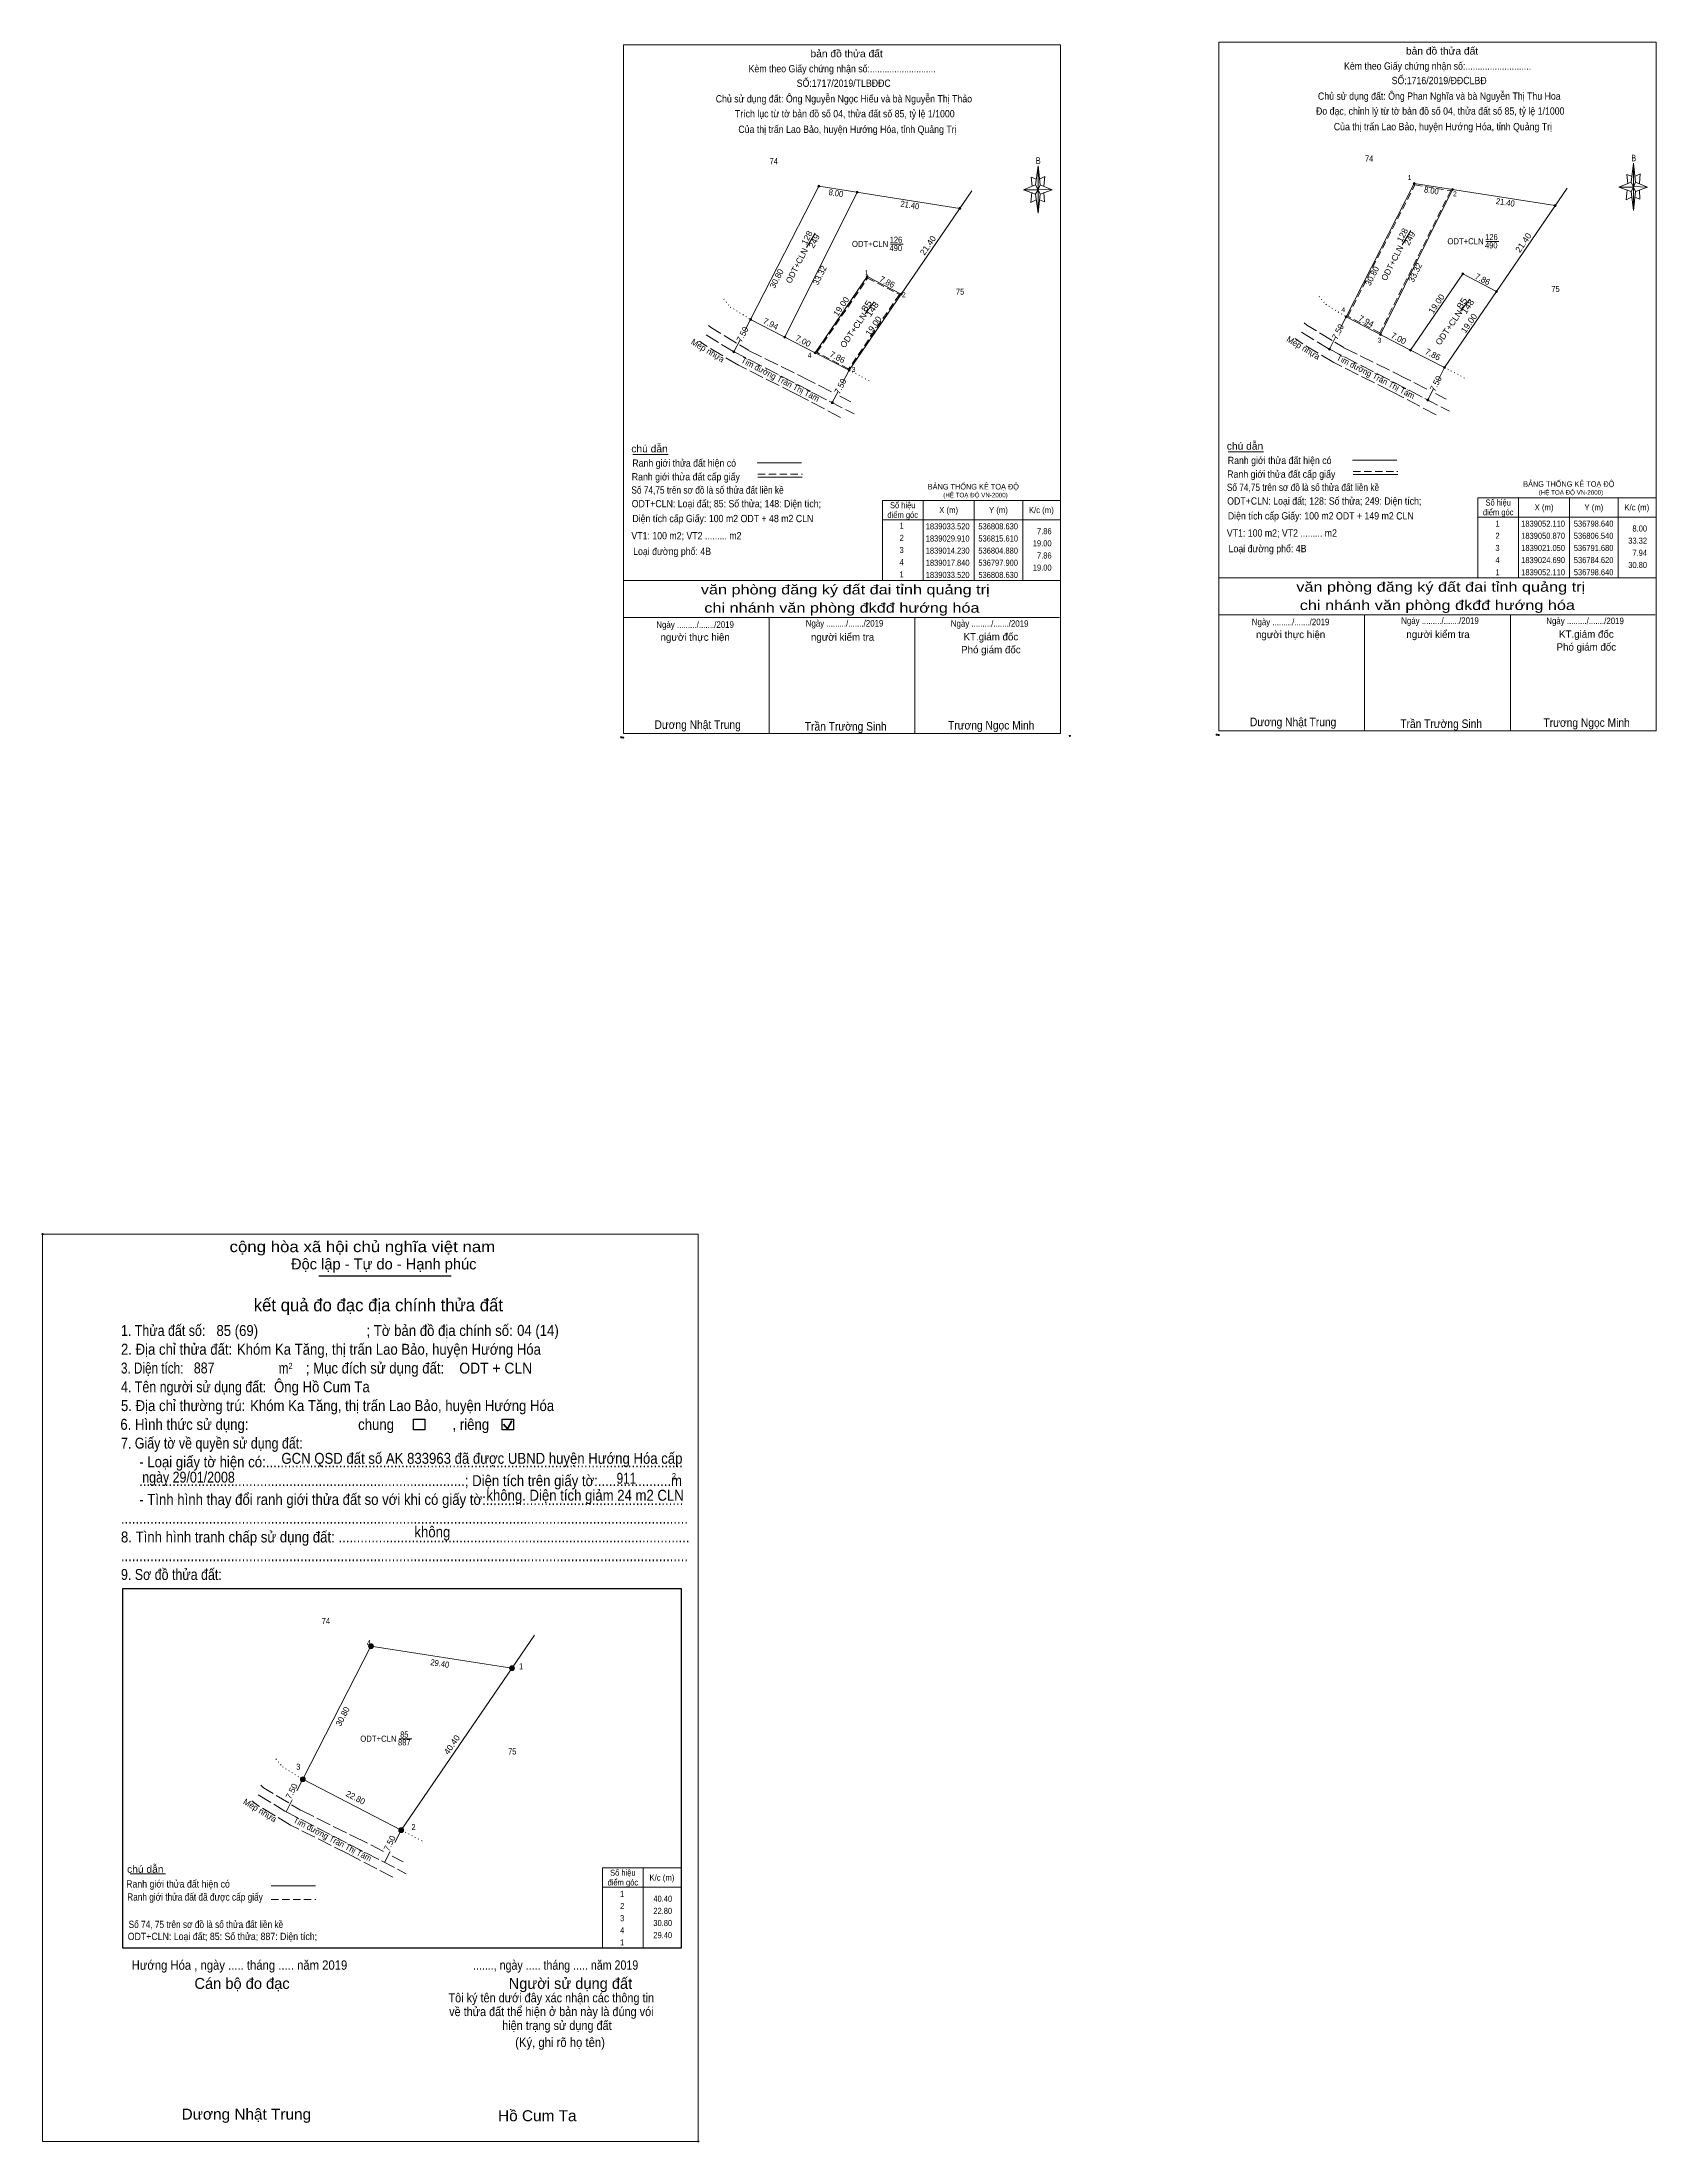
# Model space of a CAD drawing. Header units: metres. Extents: x 536109 to 536832, y 1838438 to 1839216.
# Drawn here: x 536237.8 to 536570.2, y 1838783.4 to 1839215.7 of the extents above; entities that cross this region are included whole.
import ezdxf
from ezdxf.enums import TextEntityAlignment as Align

# ---------------------------------------------------------------- set-up
doc = ezdxf.new("R2010")
doc.units = ezdxf.units.M
doc.header["$LTSCALE"] = 0.5
doc.header["$PDMODE"] = 32
doc.header["$PDSIZE"] = 0.25
for name, pattern in [('DOTTED', [1.5, 0.3, -1.2]), ('LONG_DASHED', [7.5, 6, -1.5]), ('MEDIUM_DASHED', [4.5, 3, -1.5])]:
    doc.linetypes.add(name, pattern=pattern)
for name, color, linetype, lineweight in [('1', 7, 'Continuous', 13), ('17', 7, 'Continuous', 13), ('2', 7, 'Continuous', 25), ('22', 7, 'LONG_DASHED', 13), ('32', 7, 'Continuous', 13), ('5', 7, 'Continuous', 13), ('50', 7, 'DOTTED', 13), ('6', 7, 'Continuous', 13), ('63', 7, 'Continuous', 13)]:
    doc.layers.add(name, color=color, linetype=linetype, lineweight=lineweight)

msp = doc.modelspace()

# ---------------------------------------------------------------- hatches: boundary and pattern name
at = {"layer": '63'}
for points in [[(536397.99, 1839186.02, 1), (536397.59, 1839186.02, 1)], [(536405.89, 1839184.78, 1), (536405.49, 1839184.78, 1)], [(536520.61, 1839186.57, 1), (536520.21, 1839186.57, 1)], [(536528.51, 1839185.33, 1), (536528.11, 1839185.33, 1)], [(536427.04, 1839181.48, 1), (536426.64, 1839181.48, 1)], [(536549.66, 1839182.03, 1), (536549.26, 1839182.03, 1)], [(536407.98, 1839167.43, 1), (536407.58, 1839167.43, 1)], [(536530.6, 1839167.98, 1), (536530.2, 1839167.98, 1)], [(536414.96, 1839163.82, 1), (536414.56, 1839163.82, 1)], [(536537.58, 1839164.37, 1), (536537.18, 1839164.37, 1)], [(536383.97, 1839158.6, 1), (536383.57, 1839158.6, 1)], [(536506.59, 1839159.15, 1), (536506.19, 1839159.15, 1)], [(536391.03, 1839154.96, 1), (536390.63, 1839154.96, 1)], [(536513.65, 1839155.51, 1), (536513.25, 1839155.51, 1)], [(536380.53, 1839151.94, 1), (536380.13, 1839151.94, 1)], [(536397.25, 1839151.75, 1), (536396.85, 1839151.75, 1)], [(536503.15, 1839152.49, 1), (536502.75, 1839152.49, 1)], [(536519.87, 1839152.3, 1), (536519.47, 1839152.3, 1)], [(536526.85, 1839148.69, 1), (536526.45, 1839148.69, 1)], [(536404.23, 1839148.14, 1), (536403.83, 1839148.14, 1)], [(536400.79, 1839141.48, 1), (536400.39, 1839141.48, 1)], [(536523.41, 1839142.03, 1), (536523.01, 1839142.03, 1)], [(536306.07, 1838885.52, 1), (536305.07, 1838885.52, 1)], [(536335.12, 1838880.98, 1), (536334.12, 1838880.98, 1)], [(536292.05, 1838858.1, 1), (536291.05, 1838858.1, 1)], [(536312.31, 1838847.64, 1), (536311.31, 1838847.64, 1)]]:
    msp.add_hatch(color=256, dxfattribs=at).paths.add_polyline_path(points)

# ---------------------------------------------------------------- linework, layer by layer
at = {"layer": '1', "linetype": 'MEDIUM_DASHED'}
for points in [[(536520.55, 1839186.29), (536527.93, 1839185.14), (536513.34, 1839155.85), (536506.73, 1839159.26)], [(536407.86, 1839167.11), (536414.39, 1839163.73), (536403.95, 1839148.46), (536397.42, 1839151.84)]]:
    msp.add_lwpolyline(points, close=True, dxfattribs=at)
at = {"layer": '1'}
msp.add_lwpolyline([(536530.4, 1839167.98), (536537.38, 1839164.37), (536526.65, 1839148.69), (536519.67, 1839152.3)], close=True, dxfattribs=at)
at = {"layer": '17'}
for p, q in [((536482.13, 1839131.39), (536489.37, 1839131.39)), ((536359.51, 1839130.84), (536366.75, 1839130.84)), ((536256.02, 1838838.66), (536263.26, 1838838.66))]:
    msp.add_line(p, q, dxfattribs=at)
at = {"layer": '2'}
for p, q in [((536294.82, 1838961.74), (536322.12, 1838961.74)), ((536254.51, 1838897.35), (536369.45, 1838897.35)), ((536369.45, 1838897.35), (536369.45, 1838823.37))]:
    msp.add_line(p, q, dxfattribs=at)
at = {"layer": '2', "lineweight": 35}
for p, q in [((536332.9, 1838931.22), (536333.67, 1838930.22)), ((536333.67, 1838930.22), (536334.6, 1838931.9))]:
    msp.add_line(p, q, dxfattribs=at)
at = {"layer": '2', "lineweight": 13}
msp.add_lwpolyline([(536237.96, 1838970.31), (536372.97, 1838970.31), (536372.97, 1838783.57), (536237.96, 1838783.57)], close=True, dxfattribs=at)
at = {"layer": '2'}
for points in [[(536314.36, 1838932.22), (536316.68, 1838932.22), (536316.68, 1838930.06), (536314.36, 1838930.06)], [(536332.6, 1838932.22), (536334.92, 1838932.22), (536334.92, 1838930.06), (536332.6, 1838930.06)]]:
    msp.add_lwpolyline(points, close=True, dxfattribs=at)
msp.add_lwpolyline([(536369.45, 1838823.37), (536254.51, 1838823.37), (536254.51, 1838897.35)], dxfattribs=at)
for p in [(536237.96, 1838970.31), (536372.96, 1838783.57)]:
    msp.add_point(p, dxfattribs=at)
at = {"layer": '22'}
for p, q in [((536402.3, 1839138.44), (536392.98, 1839143.31)), ((536404.4, 1839141.64), (536402.15, 1839142.8)), ((536524.92, 1839138.99), (536515.6, 1839143.86)), ((536527.02, 1839142.19), (536524.77, 1839143.35)), ((536310.08, 1838837.94), (536300.76, 1838842.81)), ((536312.18, 1838841.14), (536309.93, 1838842.3))]:
    msp.add_line(p, q, dxfattribs=at)
for points in [[(536380.87, 1839153.74), (536375.7, 1839156.87), (536375.12, 1839157.39)], [(536503.49, 1839154.29), (536498.32, 1839157.42), (536497.74, 1839157.94)], [(536392.98, 1839143.31), (536381.26, 1839149.17), (536374.49, 1839153.23), (536373.27, 1839154.16)], [(536400.41, 1839143.71), (536396.1, 1839145.93), (536383.3, 1839152.26), (536381.45, 1839153.38)], [(536515.6, 1839143.86), (536503.88, 1839149.72), (536497.11, 1839153.78), (536495.89, 1839154.71)], [(536523.03, 1839144.26), (536518.72, 1839146.48), (536505.92, 1839152.81), (536504.07, 1839153.93)], [(536288.65, 1838853.24), (536283.48, 1838856.37), (536282.9, 1838856.89)], [(536300.76, 1838842.81), (536289.04, 1838848.67), (536282.27, 1838852.73), (536281.05, 1838853.66)], [(536308.19, 1838843.21), (536303.88, 1838845.43), (536291.08, 1838851.76), (536289.23, 1838852.88)]]:
    msp.add_lwpolyline(points, dxfattribs=at)
at = {"layer": '32'}
for p, q in [((536405.69, 1839184.78), (536390.83, 1839154.96)), ((536414.76, 1839163.82), (536429.32, 1839185.11)), ((536528.31, 1839185.33), (536513.45, 1839155.51)), ((536537.38, 1839164.37), (536551.94, 1839185.66)), ((536397.08, 1839176.36), (536395.3, 1839173.4)), ((536519.7, 1839176.91), (536517.92, 1839173.95)), ((536311.81, 1838847.64), (536339.27, 1838887.78))]:
    msp.add_line(p, q, dxfattribs=at)
for points in [[(536426.84, 1839181.48), (536397.79, 1839186.02), (536383.77, 1839158.6)], [(536549.46, 1839182.03), (536520.41, 1839186.57), (536506.39, 1839159.15)], [(536334.62, 1838880.98), (536305.57, 1838885.52), (536291.55, 1838858.1)]]:
    msp.add_lwpolyline(points, dxfattribs=at)
at = {"layer": '5'}
for p, q in [((536442.46, 1839186.31), (536442.96, 1839190.21)), ((536565.08, 1839186.86), (536565.58, 1839190.76)), ((536442.46, 1839184.41), (536439.96, 1839185.31)), ((536443.36, 1839184.41), (536442.96, 1839180.51)), ((536444.26, 1839182.81), (536443.26, 1839183.21)), ((536443.36, 1839186.31), (536445.86, 1839185.31)), ((536444.16, 1839184.71), (536444.26, 1839182.81)), ((536565.08, 1839184.96), (536562.58, 1839185.86)), ((536565.98, 1839184.96), (536565.58, 1839181.06)), ((536566.88, 1839183.36), (536565.88, 1839183.76)), ((536565.98, 1839186.86), (536568.48, 1839185.86)), ((536566.78, 1839185.26), (536566.88, 1839183.36)), ((536480.21, 1839105.42), (536570.21, 1839105.42)), ((536357.59, 1839104.87), (536447.59, 1839104.87)), ((536357.59, 1839097.27), (536447.39, 1839097.27)), ((536357.59, 1839097.27), (536447.39, 1839097.27)), ((536357.59, 1839097.27), (536447.39, 1839097.27)), ((536387.59, 1839073.37), (536387.59, 1839097.27)), ((536417.59, 1839073.37), (536417.59, 1839097.27)), ((536480.21, 1839097.82), (536570.01, 1839097.82)), ((536480.21, 1839097.82), (536570.01, 1839097.82)), ((536480.21, 1839097.82), (536570.01, 1839097.82)), ((536510.21, 1839073.92), (536510.21, 1839097.82)), ((536540.21, 1839073.92), (536540.21, 1839097.82))]:
    msp.add_line(p, q, dxfattribs=at)
for points in [[(536357.59, 1839215.17), (536447.59, 1839215.17), (536447.59, 1839073.37), (536357.59, 1839073.37)], [(536480.21, 1839215.72), (536570.21, 1839215.72), (536570.21, 1839073.92), (536480.21, 1839073.92)], [(536442.96, 1839190.21), (536443.36, 1839186.31), (536442.96, 1839185.31)], [(536565.58, 1839190.76), (536565.98, 1839186.86), (536565.58, 1839185.86)], [(536442.96, 1839185.31), (536439.96, 1839185.31), (536442.46, 1839186.31), (536443.36, 1839184.41), (536445.86, 1839185.31), (536442.96, 1839185.41)], [(536442.96, 1839185.31), (536442.96, 1839180.51), (536442.46, 1839184.41)], [(536565.58, 1839185.86), (536562.58, 1839185.86), (536565.08, 1839186.86), (536565.98, 1839184.96), (536568.48, 1839185.86), (536565.58, 1839185.96)], [(536565.58, 1839185.86), (536565.58, 1839181.06), (536565.08, 1839184.96)]]:
    msp.add_lwpolyline(points, close=True, dxfattribs=at)
for points in [[(536442.66, 1839187.51), (536441.56, 1839187.91), (536441.76, 1839186.01)], [(536443.26, 1839187.51), (536444.36, 1839188.01), (536444.16, 1839186.01)], [(536565.28, 1839188.06), (536564.18, 1839188.46), (536564.38, 1839186.56)], [(536565.88, 1839188.06), (536566.98, 1839188.56), (536566.78, 1839186.56)], [(536442.96, 1839185.31), (536442.46, 1839186.31), (536439.96, 1839185.31)], [(536441.66, 1839184.71), (536441.46, 1839182.71), (536442.56, 1839183.21)], [(536442.96, 1839185.31), (536443.36, 1839184.41), (536445.86, 1839185.31)], [(536565.58, 1839185.86), (536565.08, 1839186.86), (536562.58, 1839185.86)], [(536564.28, 1839185.26), (536564.08, 1839183.26), (536565.18, 1839183.76)], [(536565.58, 1839185.86), (536565.98, 1839184.96), (536568.48, 1839185.86)], [(536447.59, 1839073.37), (536357.59, 1839073.37), (536357.59, 1839097.27)], [(536570.21, 1839073.92), (536480.21, 1839073.92), (536480.21, 1839097.82)]]:
    msp.add_lwpolyline(points, dxfattribs=at)
for p in [(536357.12, 1839072.6), (536357.52, 1839072.53), (536479.74, 1839073.15), (536480.14, 1839073.08)]:
    msp.add_point(p, dxfattribs=at)
at = {"layer": '50', "linetype": 'LONG_DASHED'}
for p, q in [((536374.6, 1839155.43), (536380.08, 1839152.07)), ((536497.22, 1839155.98), (536502.7, 1839152.62)), ((536399.95, 1839141.81), (536405.07, 1839139.16)), ((536522.57, 1839142.36), (536527.69, 1839139.71)), ((536282.38, 1838854.93), (536287.86, 1838851.57)), ((536307.73, 1838841.31), (536312.85, 1838838.66))]:
    msp.add_line(p, q, dxfattribs=at)
at = {"layer": '50'}
for p, q in [((536526.65, 1839148.69), (536531.14, 1839146.37)), ((536404.03, 1839148.14), (536408.52, 1839145.82)), ((536310.64, 1838848.25), (536316.3, 1838845.32))]:
    msp.add_line(p, q, dxfattribs=at)
for points in [[(536378.23, 1839162.8), (536379.58, 1839161.17), (536383.77, 1839158.6)], [(536500.85, 1839163.35), (536502.2, 1839161.72), (536506.39, 1839159.15)], [(536286.01, 1838862.3), (536287.36, 1838860.67), (536291.55, 1838858.1)]]:
    msp.add_lwpolyline(points, dxfattribs=at)
at = {"layer": '6'}
for p, q in [((536385.11, 1839129.1), (536394.25, 1839129.1)), ((536507.73, 1839129.65), (536516.87, 1839129.65)), ((536385.25, 1839126.17), (536394.39, 1839126.17)), ((536507.87, 1839126.72), (536517.01, 1839126.72)), ((536285.04, 1838836.2), (536294.18, 1838836.2))]:
    msp.add_line(p, q, dxfattribs=at)
at = {"layer": '6', "linetype": 'MEDIUM_DASHED'}
for p, q in [((536507.87, 1839127.34), (536517.07, 1839127.34)), ((536385.25, 1839126.79), (536394.45, 1839126.79)), ((536285.04, 1838833.38), (536294.24, 1838833.38))]:
    msp.add_line(p, q, dxfattribs=at)
at = {"layer": '6'}
msp.add_point((536449.49, 1839072.87), dxfattribs=at)
at = {"layer": '63'}
for p, q in [((536535.16, 1839174.66), (536537.81, 1839174.66)), ((536412.54, 1839174.11), (536415.19, 1839174.11)), ((536407.78, 1839167.43), (536397.05, 1839151.75)), ((536407.78, 1839167.43), (536414.76, 1839163.82)), ((536530.4, 1839167.98), (536519.67, 1839152.3)), ((536530.4, 1839167.98), (536537.38, 1839164.37)), ((536414.76, 1839163.82), (536404.03, 1839148.14)), ((536409.22, 1839162.26), (536407.35, 1839159.75)), ((536537.38, 1839164.37), (536526.65, 1839148.69)), ((536531.84, 1839162.81), (536529.97, 1839160.3)), ((536382.53, 1839156.22), (536383.77, 1839158.6)), ((536383.77, 1839158.6), (536397.05, 1839151.75)), ((536505.15, 1839156.77), (536506.39, 1839159.15)), ((536506.39, 1839159.15), (536519.67, 1839152.3)), ((536380.33, 1839151.94), (536381.59, 1839154.38)), ((536502.95, 1839152.49), (536504.21, 1839154.93)), ((536397.05, 1839151.75), (536404.03, 1839148.14)), ((536519.67, 1839152.3), (536526.65, 1839148.69)), ((536525.32, 1839146.13), (536526.65, 1839148.69)), ((536402.7, 1839145.58), (536404.03, 1839148.14)), ((536523.21, 1839142.03), (536524.39, 1839144.31)), ((536400.59, 1839141.48), (536401.77, 1839143.76)), ((536419.29, 1839121.37), (536419.29, 1839104.87)), ((536429.79, 1839121.37), (536429.79, 1839104.87)), ((536439.79, 1839121.37), (536439.79, 1839104.87)), ((536541.91, 1839121.92), (536541.91, 1839105.42)), ((536552.41, 1839121.92), (536552.41, 1839105.42)), ((536562.41, 1839121.92), (536562.41, 1839105.42)), ((536410.89, 1839117.37), (536447.59, 1839117.37)), ((536533.51, 1839117.92), (536570.21, 1839117.92)), ((536311.37, 1838866.42), (536314.02, 1838866.42)), ((536290.31, 1838855.72), (536291.55, 1838858.1)), ((536291.55, 1838858.1), (536311.81, 1838847.64)), ((536288.11, 1838851.44), (536289.37, 1838853.88)), ((536310.48, 1838845.08), (536311.81, 1838847.64)), ((536308.37, 1838840.98), (536309.55, 1838843.26)), ((536361.65, 1838839.87), (536361.65, 1838823.37)), ((536361.65, 1838839.87), (536361.65, 1838823.37)), ((536353.25, 1838835.87), (536369.45, 1838835.87))]:
    msp.add_line(p, q, dxfattribs=at)
at = {"layer": '63', "linetype": 'LONG_DASHED'}
for p, q in [((536380.08, 1839152.07), (536399.95, 1839141.81)), ((536502.7, 1839152.62), (536522.57, 1839142.36)), ((536287.86, 1838851.57), (536307.73, 1838841.31))]:
    msp.add_line(p, q, dxfattribs=at)
at = {"layer": '63'}
for points in [[(536410.89, 1839121.37), (536447.59, 1839121.37), (536447.59, 1839104.87), (536410.89, 1839104.87)], [(536533.51, 1839121.92), (536570.21, 1839121.92), (536570.21, 1839105.42), (536533.51, 1839105.42)], [(536353.25, 1838839.87), (536369.45, 1838839.87), (536369.45, 1838823.37), (536353.25, 1838823.37)]]:
    msp.add_lwpolyline(points, close=True, dxfattribs=at)
for centre, radius in [((536397.79, 1839186.02), 0.2), ((536405.69, 1839184.78), 0.2), ((536520.41, 1839186.57), 0.2), ((536528.31, 1839185.33), 0.2), ((536426.84, 1839181.48), 0.2), ((536549.46, 1839182.03), 0.2), ((536407.78, 1839167.43), 0.2), ((536530.4, 1839167.98), 0.2), ((536414.76, 1839163.82), 0.2), ((536537.38, 1839164.37), 0.2), ((536383.77, 1839158.6), 0.2), ((536506.39, 1839159.15), 0.2), ((536390.83, 1839154.96), 0.2), ((536513.45, 1839155.51), 0.2), ((536380.33, 1839151.94), 0.2), ((536397.05, 1839151.75), 0.2), ((536502.95, 1839152.49), 0.2), ((536519.67, 1839152.3), 0.2), ((536526.65, 1839148.69), 0.2), ((536404.03, 1839148.14), 0.2), ((536400.59, 1839141.48), 0.2), ((536523.21, 1839142.03), 0.2), ((536305.57, 1838885.52), 0.5), ((536334.62, 1838880.98), 0.5), ((536291.55, 1838858.1), 0.5), ((536311.81, 1838847.64), 0.5)]:
    msp.add_circle(centre, radius, dxfattribs=at)

# ---------------------------------------------------------------- texts
at = {"layer": '1'}
for s, width, p in [('ODT+CLN', 0.95, (536408.36, 1839173.53)), ('126', 0.85, (536413.695, 1839174.39)), ('ODT+CLN', 0.95, (536530.98, 1839174.08)), ('126', 0.85, (536536.315, 1839174.94)), ('490', 0.85, (536413.66, 1839172.68)), ('490', 0.85, (536536.28, 1839173.23)), ('85', 0.8, (536312.45, 1838866.7)), ('ODT+CLN', 0.95, (536307.11, 1838865.84)), ('887', 0.85, (536312.445, 1838865.08))]:
    msp.add_text(s, height=1.25, dxfattribs=dict(at, width=width)).set_placement(p, align=Align.CENTER)
for s, height, width, p in [('BẢNG THỐNG KÊ TOẠ ĐỘ ', 1.15, 0.95, (536420.24, 1839123.61)), ('(HỆ TOẠ ĐỘ VN-2000)', 0.93, 0.9, (536423.44, 1839121.99)), ('BẢNG THỐNG KÊ TOẠ ĐỘ ', 1.15, 0.95, (536542.86, 1839124.16)), ('(HỆ TOẠ ĐỘ VN-2000)', 0.93, 0.9, (536546.06, 1839122.54))]:
    msp.add_text(s, height=height, dxfattribs=dict(at, width=width)).set_placement(p)
at = {"layer": '2'}
for s, height, width, p in [('cộng hòa xã hội chủ nghĩa việt nam', 2.253, 1.15, (536276.46, 1838966.62)), ('1. Thửa đất số:', 2.253, 0.85, (536254.1, 1838949.36)), ('85 (69)', 2.25, 0.9, (536273.76, 1838949.36)), ('; Tờ bản đồ địa chính số:', 2.253, 0.9, (536304.66, 1838949.36)), ('04 (14)', 2.25, 0.9, (536335.68, 1838949.39)), ('2. Địa chỉ thửa đất:', 2.253, 0.9, (536254.1, 1838945.5)), ('Khóm Ka Tăng, thị trấn Lao Bảo, huyện Hướng Hóa', 2.25, 0.9, (536277.98, 1838945.5)), ('3. Diện tích:', 2.253, 0.8, (536254.1, 1838941.63)), ('887', 2.25, 0.85, (536269.1, 1838941.65)), ('m', 2.253, 0.8, (536286.58, 1838941.63)), ('2', 1.288, 0.8, (536288.61, 1838942.54)), ('; Mục đích sử dụng đất:', 2.253, 0.9, (536292.17, 1838941.63)), ('ODT + CLN', 2.25, 0.95, (536323.77, 1838941.62)), ('4. Tên người sử dụng đất:', 2.253, 0.85, (536254.1, 1838937.77)), ('Ông Hồ Cum Ta', 2.25, 0.9, (536285.62, 1838937.78)), ('6. Hình thức sử dụng:', 2.253, 0.9, (536253.97, 1838930.04)), ('5. Địa chỉ thường trú:', 2.253, 0.9, (536254.1, 1838933.9)), ('Khóm Ka Tăng, thị trấn Lao Bảo, huyện Hướng Hóa', 2.25, 0.9, (536280.7, 1838933.9)), ('7. Giấy tờ về quyền sử dụng đất:', 2.253, 0.85, (536254.1, 1838926.18)), ('chung                , riêng', 2.253, 0.9, (536302.94, 1838930.04)), ('     - Loại giấy tờ hiện có:..................................................................................................................', 2.253, 0.9, (536254.1, 1838922.32)), ('GCN QSD đất số AK 833963 đã được UBND huyện Hướng Hóa cấp', 2.25, 0.9, (536287.14, 1838923.05)), ('     .........................................................................................; Diện tích trên giấy tờ:....................m', 2.253, 0.9, (536254.1, 1838918.45)), ('ngày 29/01/2008', 2.25, 0.85, (536258.48, 1838919.17)), ('911', 2.25, 0.8, (536356.17, 1838918.95)), ('2', 1.288, 0.8, (536367.56, 1838919.87)), ('     - Tình hình thay đổi ranh giới thửa đất so với khi có giấy tờ:......................................................', 2.253, 0.9, (536254.1, 1838914.59)), ('không. Diện tích giảm 24 m2 CLN', 2.25, 0.9, (536329.35, 1838915.45)), ('...........................................................................................................................................................', 2.253, 0.9, (536254.1, 1838910.72)), ('8. Tình hình tranh chấp sử dụng đất: ................................................................................................', 2.253, 0.9, (536254.1, 1838906.86)), ('không', 2.254, 0.9, (536314.53, 1838907.92)), ('...........................................................................................................................................................', 2.253, 0.9, (536254.1, 1838903)), ('9. Sơ đồ thửa đất:', 2.253, 0.85, (536254.1, 1838899.14)), ('Hướng Hóa , ngày ..... tháng ..... năm 2019', 1.93, 0.9, (536256.3, 1838818.9)), ('......., ngày ..... tháng ..... năm 2019', 1.93, 0.85, (536326.6, 1838818.9)), ('(Ký, ghi rõ họ tên)', 1.932, 0.9, (536335.28, 1838803)), ('Dương Nhật Trung', 2.25, 1.05, (536266.59, 1838788.06)), ('Hồ Cum Ta', 2.25, 1.05, (536331.76, 1838787.73))]:
    msp.add_text(s, height=height, dxfattribs=dict(at, width=width)).set_placement(p)
for s, height, p in [('Độc lập - Tự do - Hạnh phúc', 2.253, (536289.12, 1838963.06)), ('Cán bộ đo đạc', 2.254, (536269.23, 1838814.96)), ('Người sử dụng đất', 2.253, (536333.94, 1838814.96))]:
    msp.add_text(s, height=height, dxfattribs=at).set_placement(p)
msp.add_text('kết quả đo đạc địa chính thửa đất', height=2.576, dxfattribs=at).set_placement((536307.105, 1838954.44), align=Align.CENTER)
at = {"layer": '2', "width": 0.9}
for s, p in [('Tôi ký tên dưới đây xác nhận các thông tin', (536342.71, 1838812.2)), ('về thửa đất thể hiện ở bản này là đúng vói', (536342.73, 1838809.36)), ('hiện trạng sử dụng đất', (536343.875, 1838806.51))]:
    msp.add_text(s, height=1.862, dxfattribs=at).set_placement(p, align=Align.CENTER)
at = {"layer": '5'}
for s, height, width, p in [('bản đồ thửa đất', 1.5, 1.05, (536403.53, 1839212.59)), ('bản đồ thửa đất', 1.5, 1.05, (536526.15, 1839213.14)), ('Kèm theo Giấy chứng nhận số:...........................', 1.5, 0.9, (536402.61, 1839209.48)), ('Kèm theo Giấy chứng nhận số:...........................', 1.5, 0.9, (536525.23, 1839210.03)), ('Chủ sử dụng đất: Ông Nguyễn Ngọc Hiếu và bà Nguyễn Thị Thảo', 1.5, 0.9, (536402.97, 1839203.28)), ('SỐ:1717/2019/TLBĐĐC', 1.5, 0.9, (536402.935, 1839206.49)), ('Chủ sử dụng đất: Ông Phan Nghĩa và bà Nguyễn Thị Thu Hoa', 1.5, 0.9, (536525.585, 1839203.83)), ('SỐ:1716/2019/ĐĐCLBĐ', 1.5, 0.9, (536525.55, 1839207.04)), ('Trích lục từ tờ bản đồ số 04, thửa đất số 85, tỷ lệ 1/1000 ', 1.5, 0.9, (536403.405, 1839200.21)), ('Đo đạc, chỉnh lý từ tờ bản đồ số 04, thửa đất số 85, tỷ lệ 1/1000 ', 1.5, 0.9, (536526.025, 1839200.76)), ('Của thị trấn Lao Bảo, huyện Hướng Hóa, tỉnh Quảng Trị', 1.5, 0.9, (536403.705, 1839197)), ('Của thị trấn Lao Bảo, huyện Hướng Hóa, tỉnh Quảng Trị', 1.5, 0.9, (536526.325, 1839197.55)), ('B', 1.378, 0.75, (536442.99, 1839190.61)), ('B', 1.378, 0.75, (536565.61, 1839191.16)), ('văn phòng đăng ký đất đai tỉnh quảng trị', 2, 1.25, (536403.255, 1839102.01)), ('văn phòng đăng ký đất đai tỉnh quảng trị', 2, 1.25, (536525.875, 1839102.56)), ('chi nhánh văn phòng đkđđ hướng hóa', 2, 1.25, (536402.565, 1839098.25)), ('Ngày ........./......./2019', 1.35, 0.9, (536403.105, 1839095.39)), ('Ngày ........./......./2019', 1.35, 0.9, (536432.985, 1839095.34)), ('Ngày ........./......./2019', 1.35, 0.9, (536494.955, 1839095.67)), ('chi nhánh văn phòng đkđđ hướng hóa', 2, 1.25, (536525.185, 1839098.8)), ('Ngày ........./......./2019', 1.35, 0.9, (536525.725, 1839095.94)), ('Ngày ........./......./2019', 1.35, 0.9, (536555.605, 1839095.89)), ('Ngày ........./......./2019', 1.35, 0.9, (536372.335, 1839095.12)), ('Dương Nhật Trung', 1.75, 0.9, (536372.86, 1839074.33)), ('Trần Trường Sinh', 1.75, 0.9, (536403.35, 1839073.97)), ('Trương Ngọc Minh', 1.75, 0.9, (536433.305, 1839074.2)), ('Dương Nhật Trung', 1.75, 0.9, (536495.48, 1839074.88)), ('Trần Trường Sinh', 1.75, 0.9, (536525.97, 1839074.52)), ('Trương Ngọc Minh', 1.75, 0.9, (536555.925, 1839074.75))]:
    msp.add_text(s, height=height, dxfattribs=dict(at, width=width)).set_placement(p, align=Align.CENTER)
for s, p in [('người thực hiện', (536372.34, 1839092.46)), ('người kiểm tra', (536402.695, 1839092.48)), ('KT.giám đốc', (536433.245, 1839092.54)), ('người thực hiện', (536494.96, 1839093.01)), ('người kiểm tra', (536525.315, 1839093.03)), ('KT.giám đốc', (536555.865, 1839093.09)), ('Phó giám đốc', (536433.24, 1839089.89)), ('Phó giám đốc', (536555.86, 1839090.44))]:
    msp.add_text(s, height=1.5, dxfattribs=at).set_placement(p, align=Align.CENTER)
at = {"layer": '6'}
for s, width, p in [('chú dẫn', 1.05, (536359.2, 1839131.25)), ('chú dẫn', 1.05, (536481.82, 1839131.8)), ('Ranh giới thửa đất cấp giấy', 0.9, (536359.29, 1839125.47)), ('Ranh giới thửa đất hiện có ', 0.9, (536359.4, 1839128.29)), ('Ranh giới thửa đất cấp giấy', 0.9, (536481.91, 1839126.02)), ('Ranh giới thửa đất hiện có ', 0.9, (536482.02, 1839128.84)), ('Số 74,75 trên sơ đồ là số thửa đất liền kề', 0.85, (536359.21, 1839122.75)), ('Số 74,75 trên sơ đồ là số thửa đất liền kề', 0.85, (536481.83, 1839123.3)), ('ODT+CLN: Loại đất; 85: Số thửa; 148: Diện tích;', 0.9, (536359.28, 1839119.94)), ('Diện tích cấp Giấy: 100 m2 ODT + 48 m2 CLN', 0.9, (536359.41, 1839116.88)), ('ODT+CLN: Loại đất; 128: Số thửa; 249: Diện tích;', 0.9, (536481.9, 1839120.49)), ('Diện tích cấp Giấy: 100 m2 ODT + 149 m2 CLN', 0.9, (536482.03, 1839117.43)), ('VT1: 100 m2; VT2 ......... m2', 0.9, (536359.21, 1839113.35)), ('VT1: 100 m2; VT2 ......... m2', 0.9, (536481.83, 1839113.9)), ('Loại đường phố: 4B', 0.9, (536359.57, 1839110.13)), ('Loại đường phố: 4B', 0.9, (536482.19, 1839110.68)), ('Ranh giới thửa đất hiện có ', 0.9, (536255.16, 1838835.82)), ('chú dẫn', 1.05, (536255.36, 1838838.86)), ('Ranh giới thửa đất đã được cấp giấy', 0.85, (536255.38, 1838833.13)), ('Số 74, 75 trên sơ đồ là số thửa đất liền kề', 0.85, (536255.68, 1838827.49)), ('ODT+CLN: Loại đất; 85: Số thửa; 887: Diện tích;', 0.9, (536255.5, 1838825.02))]:
    msp.add_text(s, height=1.5, dxfattribs=dict(at, width=width)).set_placement(p)
at = {"layer": '63'}
for s, width, p in [('74', 0.85, (536388.525, 1839190.56)), ('74', 0.85, (536511.145, 1839191.11)), ('75', 0.8, (536426.9, 1839163.71)), ('75', 0.8, (536549.52, 1839164.26)), ('điểm góc', 0.9, (536415.09, 1839117.75)), ('Số hiệu', 0.85, (536415.09, 1839119.75)), ('X (m)', 0.95, (536424.54, 1839118.75)), ('Y (m)', 0.95, (536434.795, 1839118.75)), ('K/c (m)', 0.95, (536443.635, 1839118.75)), ('điểm góc', 0.9, (536537.71, 1839118.3)), ('Số hiệu', 0.85, (536537.71, 1839120.3)), ('X (m)', 0.95, (536547.16, 1839119.3)), ('Y (m)', 0.95, (536557.415, 1839119.3)), ('K/c (m)', 0.95, (536566.255, 1839119.3)), (' 2', 0.85, (536414.665, 1839113.02)), (' 1', 0.75, (536414.66, 1839115.52)), ('1839033.520', 0.85, (536424.34, 1839115.4)), ('1839029.910', 0.85, (536424.34, 1839112.9)), ('536808.630', 0.85, (536434.74, 1839115.4)), ('536815.610', 0.85, (536434.74, 1839112.9)), (' 2', 0.85, (536537.365, 1839113.45)), (' 1', 0.75, (536537.36, 1839115.95)), ('1839052.110', 0.85, (536546.96, 1839115.95)), ('1839050.870', 0.85, (536546.96, 1839113.45)), ('536798.640', 0.85, (536557.36, 1839115.95)), ('536806.540', 0.85, (536557.36, 1839113.45)), (' 3', 0.8, (536414.655, 1839110.52)), ('1839014.230', 0.85, (536424.34, 1839110.4)), ('536804.880', 0.85, (536434.74, 1839110.4)), (' 4', 0.85, (536537.36, 1839108.45)), (' 3', 0.8, (536537.355, 1839110.95)), ('1839021.050', 0.85, (536546.96, 1839110.95)), ('1839024.690', 0.85, (536546.96, 1839108.45)), ('536791.680', 0.85, (536557.36, 1839110.95)), ('536784.620', 0.85, (536557.36, 1839108.45)), (' 4', 0.85, (536414.66, 1839108.02)), (' 1', 0.75, (536414.66, 1839105.52)), ('1839017.840', 0.85, (536424.34, 1839107.9)), ('1839033.520', 0.85, (536424.34, 1839105.4)), ('536797.900', 0.85, (536434.74, 1839107.9)), ('536808.630', 0.85, (536434.74, 1839105.4)), (' 1', 0.75, (536537.36, 1839105.95)), ('1839052.110', 0.85, (536546.96, 1839105.95)), ('536798.640', 0.85, (536557.36, 1839105.95)), ('74', 0.85, (536296.305, 1838890.06)), ('75', 0.8, (536334.68, 1838863.21)), ('điểm góc', 0.9, (536357.45, 1838836.25)), ('Số hiệu', 0.85, (536357.45, 1838838.25)), ('K/c (m)', 0.95, (536365.495, 1838837.25)), (' 1', 0.75, (536357.1, 1838833.9)), (' 3', 0.8, (536357.095, 1838828.9)), (' 2', 0.85, (536357.105, 1838831.4)), (' 4', 0.85, (536357.1, 1838826.4)), (' 1', 0.75, (536357.1, 1838823.9))]:
    msp.add_text(s, height=1.25, dxfattribs=dict(at, width=width)).set_placement(p, align=Align.CENTER)
for s, height, width, p in [(' 1', 1, 0.9, (536519.85, 1839187.31)), (' 2', 1, 0.9, (536529.17, 1839183.96)), (' 1', 1, 0.9, (536408.03, 1839167.75)), (' 2', 1, 0.9, (536415.69, 1839163.18)), (' 4', 1, 0.95, (536506.19, 1839160.11)), (' 3', 1, 0.95, (536513.64, 1839153.84)), (' 4', 1, 0.95, (536396.29, 1839150.74)), (' 3', 1, 0.95, (536405.36, 1839147.82)), ('7.86', 1.25, 0.85, (536445.74, 1839114.4)), ('8.00', 1.25, 0.85, (536568.36, 1839114.95)), ('19.00', 1.25, 0.85, (536445.74, 1839111.9)), ('7.86', 1.25, 0.85, (536445.74, 1839109.4)), ('33.32', 1.25, 0.85, (536568.36, 1839112.45)), ('7.94', 1.25, 0.85, (536568.36, 1839109.95)), ('19.00', 1.25, 0.85, (536445.74, 1839106.9)), ('30.80', 1.25, 0.85, (536568.36, 1839107.45)), (' 4', 1.25, 0.85, (536305.57, 1838885.52)), (' 1', 1.25, 0.75, (536336.91, 1838880.72)), (' 3', 1.25, 0.8, (536291.04, 1838860.06)), (' 2', 1.25, 0.85, (536314.78, 1838847.64)), ('40.40', 1.25, 0.85, (536367.6, 1838832.9)), ('30.80', 1.25, 0.85, (536367.6, 1838827.9)), ('22.80', 1.25, 0.85, (536367.6, 1838830.4)), ('29.40', 1.25, 0.85, (536367.6, 1838825.4))]:
    msp.add_text(s, height=height, dxfattribs=dict(at, width=width)).set_placement(p, align=Align.RIGHT)
for s, rotation, width, p in [('8.00', 351.08, 0.9, (536401.2431, 1839183.9972)), ('8.00', 351.08, 0.9, (536523.8631, 1839184.5472)), ('21.40', 351.132, 0.9, (536539.0886, 1839182.0953)), ('21.40', 351.132, 0.9, (536416.4686, 1839181.5453)), ('128', 62.919, 1.05, (536395.9203, 1839175.1405)), ('249', 62.919, 1.05, (536397.418, 1839174.4655)), ('21.40', 55.622, 1.05, (536420.7971, 1839173.5021)), ('128', 62.919, 1.05, (536518.5403, 1839175.6905)), ('249', 62.919, 1.05, (536520.038, 1839175.0155)), ('21.40', 55.622, 1.05, (536543.4171, 1839174.0521)), ('19.00', 55.622, 1.05, (536402.9171, 1839160.9221)), ('85', 55.622, 1.3, (536408.1453, 1839161.0471)), ('148', 55.622, 1.15, (536409.3345, 1839160.3621)), ('19.00', 55.622, 1.05, (536525.5371, 1839161.4721)), ('85', 55.622, 1.3, (536530.7653, 1839161.5971)), ('148', 55.622, 1.15, (536531.9545, 1839160.9121)), ('ODT+CLN', 55.622, 1.05, (536405.441, 1839156.0371)), ('19.00', 55.622, 1.05, (536409.5971, 1839156.9221)), ('ODT+CLN', 55.622, 1.05, (536528.061, 1839156.5871)), ('19.00', 55.622, 1.05, (536532.2171, 1839157.4721)), ('Tim đường Trần Thị Tâm', 332.69, 0.95, (536389.5933, 1839145.713)), ('Tim đường Trần Thị Tâm', 332.69, 0.95, (536512.2133, 1839146.263)), ('29.40', 351.118, 0.9, (536319.6685, 1838881.3249)), ('40.40', 55.622, 1.05, (536322.7671, 1838864.8721)), ('Tim đường Trần Thị Tâm', 332.69, 0.95, (536297.3733, 1838845.213))]:
    msp.add_text(s, height=1.25, rotation=rotation, dxfattribs=dict(at, width=width)).set_placement(p, align=Align.CENTER)
for s, rotation, p in [('ODT+CLN', 62.919, (536393.8208, 1839169.3905)), ('ODT+CLN', 62.919, (536516.4407, 1839169.9405)), ('33.32', 63.512, (536521.185, 1839167.9763)), ('30.80', 62.919, (536389.6718, 1839166.7305)), ('33.32', 63.512, (536398.565, 1839167.4263)), ('7.86', 332.652, (536411.5879, 1839165.7798)), ('30.80', 62.919, (536512.2917, 1839167.2805)), ('7.86', 332.652, (536534.2079, 1839166.3298)), ('7.94', 332.725, (536387.6236, 1839157.1493)), ('7.50', 62.683, (536505.2619, 1839155.7932)), ('7.94', 332.725, (536510.2436, 1839157.6993)), ('Mép nhựa', 329.049, (536374.6286, 1839151.6838)), ('7.50', 62.683, (536382.6419, 1839155.2432)), ('7.00', 332.703, (536394.3034, 1839153.6187)), ('Mép nhựa', 329.049, (536497.2486, 1839152.2338)), ('7.00', 332.703, (536516.9234, 1839154.1687)), ('7.86', 332.693, (536401.3483, 1839150.291)), ('7.86', 332.693, (536523.9683, 1839150.841)), ('7.50', 62.683, (536402.8019, 1839144.5732)), ('7.50', 62.683, (536525.4219, 1839145.1232)), ('30.80', 62.919, (536300.3117, 1838870.7705)), ('7.50', 62.683, (536289.8019, 1838855.3732)), ('22.80', 332.693, (536302.1283, 1838853.7799)), ('Mép nhựa', 329.049, (536282.4086, 1838851.1838)), ('7.50', 62.683, (536309.9919, 1838844.6632))]:
    msp.add_text(s, height=1.25, rotation=rotation, dxfattribs=at).set_placement(p, align=Align.CENTER)

doc.saveas('drawing.dxf')
